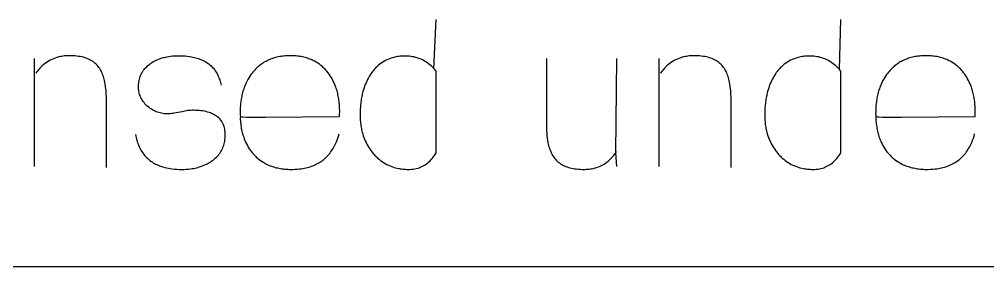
# Model space of a CAD drawing. Extents: x -148 to 148, y -92 to 92.
# Drawn here: x 0.77 to 20.13, y -92 to -87.05 of the extents above; entities that cross this region are included whole.
import ezdxf

# ---------------------------------------------------------------- set-up
doc = ezdxf.new("R2010")
doc.units = 0
doc.header["$MEASUREMENT"] = 0
doc.layers.get('0').update_dxf_attribs({"linetype": 'CONTINUOUS'})

msp = doc.modelspace()

# ---------------------------------------------------------------- linework, layer by layer
for p, q in [((9.055, -88.034), (9.105, -87.055)), ((17.17, -88.06), (17.196, -87.055)), ((1.074, -90), (1.073, -87.839)), ((1.353, -87.89), (1.322, -87.909)), ((1.385, -87.872), (1.353, -87.89)), ((1.417, -87.856), (1.385, -87.872)), ((1.451, -87.841), (1.417, -87.856)), ((1.485, -87.828), (1.451, -87.841)), ((1.52, -87.817), (1.485, -87.828)), ((1.557, -87.807), (1.52, -87.817)), ((1.594, -87.799), (1.557, -87.807)), ((1.619, -87.794), (1.594, -87.799)), ((1.644, -87.791), (1.619, -87.794)), ((1.67, -87.787), (1.644, -87.791)), ((1.697, -87.785), (1.67, -87.787)), ((1.723, -87.783), (1.697, -87.785)), ((1.751, -87.782), (1.723, -87.783)), ((1.778, -87.782), (1.751, -87.782)), ((1.804, -87.782), (1.778, -87.782)), ((1.842, -87.783), (1.804, -87.782)), ((1.88, -87.786), (1.842, -87.783)), ((1.916, -87.789), (1.88, -87.786)), ((1.95, -87.794), (1.916, -87.789)), ((1.984, -87.799), (1.95, -87.794)), ((2.017, -87.806), (1.984, -87.799)), ((2.049, -87.813), (2.017, -87.806)), ((2.079, -87.822), (2.049, -87.813)), ((2.108, -87.832), (2.079, -87.822)), ((2.137, -87.843), (2.108, -87.832)), ((2.164, -87.855), (2.137, -87.843)), ((2.19, -87.868), (2.164, -87.855)), ((2.219, -87.885), (2.19, -87.868)), ((2.243, -87.9), (2.219, -87.885)), ((2.265, -87.917), (2.243, -87.9)), ((3.421, -87.917), (3.449, -87.9)), ((3.449, -87.9), (3.478, -87.885)), ((3.478, -87.885), (3.508, -87.87)), ((3.508, -87.87), (3.538, -87.856)), ((3.538, -87.856), (3.57, -87.844)), ((3.57, -87.844), (3.594, -87.835)), ((3.594, -87.835), (3.618, -87.827)), ((3.618, -87.827), (3.643, -87.82)), ((3.643, -87.82), (3.669, -87.814)), ((3.669, -87.814), (3.695, -87.808)), ((3.695, -87.808), (3.721, -87.802)), ((3.721, -87.802), (3.757, -87.796)), ((3.757, -87.796), (3.794, -87.791)), ((3.794, -87.791), (3.831, -87.787)), ((3.831, -87.787), (3.87, -87.784)), ((3.87, -87.784), (3.909, -87.782)), ((3.909, -87.782), (3.949, -87.782)), ((3.949, -87.782), (3.995, -87.782)), ((3.995, -87.782), (4.041, -87.784)), ((4.041, -87.784), (4.085, -87.787)), ((4.085, -87.787), (4.128, -87.791)), ((4.128, -87.791), (4.169, -87.797)), ((4.169, -87.797), (4.21, -87.803)), ((4.21, -87.803), (4.239, -87.809)), ((4.239, -87.809), (4.267, -87.815)), ((4.267, -87.815), (4.295, -87.822)), ((4.295, -87.822), (4.323, -87.83)), ((4.323, -87.83), (4.349, -87.838)), ((4.349, -87.838), (4.375, -87.848)), ((4.375, -87.848), (4.4, -87.857)), ((4.4, -87.857), (4.424, -87.868)), ((4.424, -87.868), (4.448, -87.879)), ((4.448, -87.879), (4.47, -87.89)), ((4.47, -87.89), (4.5, -87.907)), ((5.699, -87.895), (5.676, -87.907)), ((5.722, -87.883), (5.699, -87.895)), ((5.745, -87.872), (5.722, -87.883)), ((5.769, -87.861), (5.745, -87.872)), ((5.793, -87.851), (5.769, -87.861)), ((5.818, -87.842), (5.793, -87.851)), ((5.843, -87.833), (5.818, -87.842)), ((5.868, -87.825), (5.843, -87.833)), ((5.894, -87.818), (5.868, -87.825)), ((5.921, -87.812), (5.894, -87.818)), ((5.947, -87.806), (5.921, -87.812)), ((5.975, -87.8), (5.947, -87.806)), ((6.002, -87.796), (5.975, -87.8)), ((6.03, -87.792), (6.002, -87.796)), ((6.059, -87.788), (6.03, -87.792)), ((6.088, -87.786), (6.059, -87.788)), ((6.117, -87.784), (6.088, -87.786)), ((6.147, -87.783), (6.117, -87.784)), ((6.177, -87.782), (6.147, -87.783)), ((6.207, -87.782), (6.177, -87.782)), ((6.237, -87.783), (6.207, -87.782)), ((6.266, -87.784), (6.237, -87.783)), ((6.294, -87.786), (6.266, -87.784)), ((6.323, -87.788), (6.294, -87.786)), ((6.35, -87.792), (6.323, -87.788)), ((6.378, -87.795), (6.35, -87.792)), ((6.405, -87.8), (6.378, -87.795)), ((6.431, -87.805), (6.405, -87.8)), ((6.457, -87.811), (6.431, -87.805)), ((6.483, -87.817), (6.457, -87.811)), ((6.508, -87.824), (6.483, -87.817)), ((6.533, -87.832), (6.508, -87.824)), ((6.558, -87.841), (6.533, -87.832)), ((6.582, -87.85), (6.558, -87.841)), ((6.605, -87.859), (6.582, -87.85)), ((6.64, -87.875), (6.605, -87.859)), ((6.674, -87.892), (6.64, -87.875)), ((6.706, -87.911), (6.674, -87.892)), ((8.068, -87.889), (8.036, -87.908)), ((8.101, -87.871), (8.068, -87.889)), ((8.135, -87.856), (8.101, -87.871)), ((8.17, -87.842), (8.135, -87.856)), ((8.205, -87.829), (8.17, -87.842)), ((8.23, -87.822), (8.205, -87.829)), ((8.255, -87.815), (8.23, -87.822)), ((8.28, -87.809), (8.255, -87.815)), ((8.306, -87.804), (8.28, -87.809)), ((8.332, -87.8), (8.306, -87.804)), ((8.359, -87.796), (8.332, -87.8)), ((8.386, -87.793), (8.359, -87.796)), ((8.414, -87.791), (8.386, -87.793)), ((8.442, -87.789), (8.414, -87.791)), ((8.47, -87.789), (8.442, -87.789)), ((8.496, -87.789), (8.47, -87.789)), ((8.53, -87.79), (8.496, -87.789)), ((8.564, -87.792), (8.53, -87.79)), ((8.598, -87.796), (8.564, -87.792)), ((8.63, -87.801), (8.598, -87.796)), ((8.663, -87.807), (8.63, -87.801)), ((8.694, -87.815), (8.663, -87.807)), ((8.725, -87.824), (8.694, -87.815)), ((8.756, -87.834), (8.725, -87.824)), ((8.786, -87.846), (8.756, -87.834)), ((8.815, -87.859), (8.786, -87.846)), ((8.844, -87.873), (8.815, -87.859)), ((8.873, -87.889), (8.844, -87.873)), ((8.9, -87.905), (8.873, -87.889)), ((11.31, -87.836), (11.311, -89.207)), ((12.695, -89.721), (12.716, -87.836)), ((13.565, -90), (13.564, -87.839)), ((13.844, -87.89), (13.813, -87.909)), ((13.876, -87.872), (13.844, -87.89)), ((13.908, -87.856), (13.876, -87.872)), ((13.942, -87.841), (13.908, -87.856)), ((13.976, -87.828), (13.942, -87.841)), ((14.011, -87.817), (13.976, -87.828)), ((14.047, -87.807), (14.011, -87.817)), ((14.084, -87.799), (14.047, -87.807)), ((14.11, -87.794), (14.084, -87.799)), ((14.135, -87.791), (14.11, -87.794)), ((14.161, -87.787), (14.135, -87.791)), ((14.188, -87.785), (14.161, -87.787)), ((14.214, -87.783), (14.188, -87.785)), ((14.241, -87.782), (14.214, -87.783)), ((14.269, -87.782), (14.241, -87.782)), ((14.295, -87.782), (14.269, -87.782)), ((14.333, -87.783), (14.295, -87.782)), ((14.37, -87.786), (14.333, -87.783)), ((14.406, -87.789), (14.37, -87.786)), ((14.441, -87.794), (14.406, -87.789)), ((14.475, -87.799), (14.441, -87.794)), ((14.508, -87.806), (14.475, -87.799)), ((14.539, -87.813), (14.508, -87.806)), ((14.57, -87.822), (14.539, -87.813)), ((14.599, -87.832), (14.57, -87.822)), ((14.628, -87.843), (14.599, -87.832)), ((14.655, -87.855), (14.628, -87.843)), ((14.681, -87.868), (14.655, -87.855)), ((14.71, -87.885), (14.681, -87.868)), ((14.733, -87.9), (14.71, -87.885)), ((14.756, -87.917), (14.733, -87.9)), ((16.159, -87.889), (16.127, -87.908)), ((16.192, -87.871), (16.159, -87.889)), ((16.226, -87.856), (16.192, -87.871)), ((16.26, -87.842), (16.226, -87.856)), ((16.296, -87.829), (16.26, -87.842)), ((16.321, -87.822), (16.296, -87.829)), ((16.346, -87.815), (16.321, -87.822)), ((16.371, -87.809), (16.346, -87.815)), ((16.397, -87.804), (16.371, -87.809)), ((16.423, -87.8), (16.397, -87.804)), ((16.45, -87.796), (16.423, -87.8)), ((16.477, -87.793), (16.45, -87.796)), ((16.504, -87.791), (16.477, -87.793)), ((16.532, -87.789), (16.504, -87.791)), ((16.561, -87.789), (16.532, -87.789)), ((16.587, -87.789), (16.561, -87.789)), ((16.621, -87.79), (16.587, -87.789)), ((16.655, -87.792), (16.621, -87.79)), ((16.688, -87.796), (16.655, -87.792)), ((16.721, -87.801), (16.688, -87.796)), ((16.753, -87.807), (16.721, -87.801)), ((16.785, -87.815), (16.753, -87.807)), ((16.816, -87.824), (16.785, -87.815)), ((16.847, -87.834), (16.816, -87.824)), ((16.877, -87.846), (16.847, -87.834)), ((16.906, -87.859), (16.877, -87.846)), ((16.935, -87.873), (16.906, -87.859)), ((16.963, -87.889), (16.935, -87.873)), ((16.991, -87.905), (16.963, -87.889)), ((18.408, -87.895), (18.385, -87.907)), ((18.431, -87.883), (18.408, -87.895)), ((18.454, -87.872), (18.431, -87.883)), ((18.478, -87.861), (18.454, -87.872)), ((18.502, -87.851), (18.478, -87.861)), ((18.527, -87.842), (18.502, -87.851)), ((18.552, -87.833), (18.527, -87.842)), ((18.577, -87.825), (18.552, -87.833)), ((18.603, -87.818), (18.577, -87.825)), ((18.63, -87.812), (18.603, -87.818)), ((18.656, -87.806), (18.63, -87.812)), ((18.684, -87.8), (18.656, -87.806)), ((18.711, -87.796), (18.684, -87.8)), ((18.739, -87.792), (18.711, -87.796)), ((18.768, -87.788), (18.739, -87.792)), ((18.797, -87.786), (18.768, -87.788)), ((18.826, -87.784), (18.797, -87.786)), ((18.856, -87.783), (18.826, -87.784)), ((18.886, -87.782), (18.856, -87.783)), ((18.916, -87.782), (18.886, -87.782)), ((18.946, -87.783), (18.916, -87.782)), ((18.975, -87.784), (18.946, -87.783)), ((19.003, -87.786), (18.975, -87.784)), ((19.032, -87.788), (19.003, -87.786)), ((19.059, -87.792), (19.032, -87.788)), ((19.087, -87.795), (19.059, -87.792)), ((19.114, -87.8), (19.087, -87.795)), ((19.14, -87.805), (19.114, -87.8)), ((19.166, -87.811), (19.14, -87.805)), ((19.192, -87.817), (19.166, -87.811)), ((19.217, -87.824), (19.192, -87.817)), ((19.242, -87.832), (19.217, -87.824)), ((19.267, -87.841), (19.242, -87.832)), ((19.291, -87.85), (19.267, -87.841)), ((19.314, -87.859), (19.291, -87.85)), ((19.349, -87.875), (19.314, -87.859)), ((19.383, -87.892), (19.349, -87.875)), ((19.416, -87.911), (19.383, -87.892)), ((1.131, -88.088), (1.115, -88.109)), ((1.148, -88.068), (1.131, -88.088)), ((1.164, -88.048), (1.148, -88.068)), ((1.181, -88.029), (1.164, -88.048)), ((1.208, -88.002), (1.181, -88.029)), ((1.235, -87.976), (1.208, -88.002)), ((1.263, -87.952), (1.235, -87.976)), ((1.292, -87.93), (1.263, -87.952)), ((1.322, -87.909), (1.292, -87.93)), ((2.286, -87.934), (2.265, -87.917)), ((2.307, -87.953), (2.286, -87.934)), ((2.326, -87.973), (2.307, -87.953)), ((2.344, -87.994), (2.326, -87.973)), ((2.361, -88.016), (2.344, -87.994)), ((2.378, -88.04), (2.361, -88.016)), ((2.394, -88.067), (2.378, -88.04)), ((2.41, -88.096), (2.394, -88.067)), ((2.421, -88.12), (2.41, -88.096)), ((3.234, -88.101), (3.248, -88.08)), ((3.248, -88.08), (3.263, -88.059)), ((3.263, -88.059), (3.279, -88.039)), ((3.279, -88.039), (3.296, -88.019)), ((3.296, -88.019), (3.315, -88.001)), ((3.315, -88.001), (3.334, -87.982)), ((3.334, -87.982), (3.355, -87.965)), ((3.355, -87.965), (3.377, -87.948)), ((3.377, -87.948), (3.4, -87.931)), ((3.4, -87.931), (3.421, -87.917)), ((4.5, -87.907), (4.528, -87.925)), ((4.528, -87.925), (4.555, -87.944)), ((4.555, -87.944), (4.58, -87.964)), ((4.58, -87.964), (4.604, -87.986)), ((4.604, -87.986), (4.627, -88.008)), ((4.627, -88.008), (4.649, -88.032)), ((4.649, -88.032), (4.669, -88.057)), ((4.669, -88.057), (4.688, -88.084)), ((4.688, -88.084), (4.706, -88.111)), ((5.457, -88.089), (5.44, -88.109)), ((5.475, -88.069), (5.457, -88.089)), ((5.493, -88.05), (5.475, -88.069)), ((5.512, -88.031), (5.493, -88.05)), ((5.531, -88.013), (5.512, -88.031)), ((5.55, -87.996), (5.531, -88.013)), ((5.57, -87.98), (5.55, -87.996)), ((5.591, -87.964), (5.57, -87.98)), ((5.611, -87.949), (5.591, -87.964)), ((5.633, -87.934), (5.611, -87.949)), ((5.654, -87.92), (5.633, -87.934)), ((5.676, -87.907), (5.654, -87.92)), ((6.738, -87.931), (6.706, -87.911)), ((6.769, -87.953), (6.738, -87.931)), ((6.799, -87.975), (6.769, -87.953)), ((6.828, -88), (6.799, -87.975)), ((6.847, -88.017), (6.828, -88)), ((6.865, -88.035), (6.847, -88.017)), ((6.883, -88.053), (6.865, -88.035)), ((6.901, -88.072), (6.883, -88.053)), ((6.918, -88.092), (6.901, -88.072)), ((6.942, -88.122), (6.918, -88.092)), ((7.848, -88.077), (7.831, -88.098)), ((7.864, -88.057), (7.848, -88.077)), ((7.882, -88.038), (7.864, -88.057)), ((7.899, -88.019), (7.882, -88.038)), ((7.918, -88.001), (7.899, -88.019)), ((7.946, -87.975), (7.918, -88.001)), ((7.975, -87.951), (7.946, -87.975)), ((8.005, -87.929), (7.975, -87.951)), ((8.036, -87.908), (8.005, -87.929)), ((8.928, -87.924), (8.9, -87.905)), ((8.954, -87.943), (8.928, -87.924)), ((8.98, -87.964), (8.954, -87.943)), ((9.006, -87.986), (8.98, -87.964)), ((9.031, -88.01), (9.006, -87.986)), ((9.055, -88.034), (9.031, -88.01)), ((9.079, -88.06), (9.055, -88.034)), ((9.103, -88.088), (9.079, -88.06)), ((9.103, -89.723), (9.103, -88.088)), ((13.622, -88.088), (13.606, -88.109)), ((13.639, -88.068), (13.622, -88.088)), ((13.655, -88.048), (13.639, -88.068)), ((13.672, -88.029), (13.655, -88.048)), ((13.699, -88.002), (13.672, -88.029)), ((13.726, -87.976), (13.699, -88.002)), ((13.754, -87.952), (13.726, -87.976)), ((13.783, -87.93), (13.754, -87.952)), ((13.813, -87.909), (13.783, -87.93)), ((14.777, -87.934), (14.756, -87.917)), ((14.798, -87.953), (14.777, -87.934)), ((14.817, -87.973), (14.798, -87.953)), ((14.835, -87.994), (14.817, -87.973)), ((14.852, -88.016), (14.835, -87.994)), ((14.869, -88.04), (14.852, -88.016)), ((14.885, -88.067), (14.869, -88.04)), ((14.901, -88.096), (14.885, -88.067)), ((14.912, -88.12), (14.901, -88.096)), ((15.939, -88.077), (15.922, -88.098)), ((15.955, -88.057), (15.939, -88.077)), ((15.973, -88.038), (15.955, -88.057)), ((15.99, -88.019), (15.973, -88.038)), ((16.009, -88.001), (15.99, -88.019)), ((16.037, -87.975), (16.009, -88.001)), ((16.066, -87.951), (16.037, -87.975)), ((16.096, -87.929), (16.066, -87.951)), ((16.127, -87.908), (16.096, -87.929)), ((17.019, -87.924), (16.991, -87.905)), ((17.045, -87.943), (17.019, -87.924)), ((17.071, -87.964), (17.045, -87.943)), ((17.097, -87.986), (17.071, -87.964)), ((17.122, -88.01), (17.097, -87.986)), ((17.146, -88.034), (17.122, -88.01)), ((17.17, -88.06), (17.146, -88.034)), ((17.194, -88.088), (17.17, -88.06)), ((17.194, -89.723), (17.194, -88.088)), ((18.166, -88.089), (18.149, -88.109)), ((18.184, -88.069), (18.166, -88.089)), ((18.202, -88.05), (18.184, -88.069)), ((18.221, -88.031), (18.202, -88.05)), ((18.24, -88.013), (18.221, -88.031)), ((18.26, -87.996), (18.24, -88.013)), ((18.279, -87.98), (18.26, -87.996)), ((18.3, -87.964), (18.279, -87.98)), ((18.321, -87.949), (18.3, -87.964)), ((18.342, -87.934), (18.321, -87.949)), ((18.363, -87.92), (18.342, -87.934)), ((18.385, -87.907), (18.363, -87.92)), ((19.447, -87.931), (19.416, -87.911)), ((19.478, -87.953), (19.447, -87.931)), ((19.508, -87.975), (19.478, -87.953)), ((19.537, -88), (19.508, -87.975)), ((19.556, -88.017), (19.537, -88)), ((19.575, -88.035), (19.556, -88.017)), ((19.593, -88.053), (19.575, -88.035)), ((19.61, -88.072), (19.593, -88.053)), ((19.627, -88.092), (19.61, -88.072)), ((19.651, -88.122), (19.627, -88.092)), ((1.115, -88.109), (1.1, -88.131)), ((2.431, -88.144), (2.421, -88.12)), ((2.441, -88.169), (2.431, -88.144)), ((2.45, -88.195), (2.441, -88.169)), ((2.458, -88.223), (2.45, -88.195)), ((2.466, -88.251), (2.458, -88.223)), ((2.473, -88.28), (2.466, -88.251)), ((2.479, -88.311), (2.473, -88.28)), ((3.161, -88.302), (3.166, -88.276)), ((3.166, -88.276), (3.171, -88.25)), ((3.171, -88.25), (3.178, -88.225)), ((3.178, -88.225), (3.186, -88.2)), ((3.186, -88.2), (3.195, -88.176)), ((3.195, -88.176), (3.206, -88.153)), ((3.206, -88.153), (3.217, -88.13)), ((3.217, -88.13), (3.234, -88.101)), ((4.706, -88.111), (4.723, -88.14)), ((4.723, -88.14), (4.738, -88.169)), ((4.738, -88.169), (4.748, -88.192)), ((4.748, -88.192), (4.758, -88.216)), ((4.758, -88.216), (4.767, -88.241)), ((4.767, -88.241), (4.776, -88.266)), ((4.776, -88.266), (4.783, -88.292)), ((5.323, -88.287), (5.306, -88.322)), ((5.341, -88.254), (5.323, -88.287)), ((5.36, -88.222), (5.341, -88.254)), ((5.38, -88.19), (5.36, -88.222)), ((5.401, -88.159), (5.38, -88.19)), ((5.424, -88.129), (5.401, -88.159)), ((5.44, -88.109), (5.424, -88.129)), ((6.964, -88.151), (6.942, -88.122)), ((6.985, -88.181), (6.964, -88.151)), ((7.004, -88.211), (6.985, -88.181)), ((7.023, -88.243), (7.004, -88.211)), ((7.04, -88.275), (7.023, -88.243)), ((7.056, -88.308), (7.04, -88.275)), ((7.716, -88.29), (7.701, -88.323)), ((7.732, -88.258), (7.716, -88.29)), ((7.749, -88.226), (7.732, -88.258)), ((7.766, -88.196), (7.749, -88.226)), ((7.785, -88.166), (7.766, -88.196)), ((7.8, -88.142), (7.785, -88.166)), ((7.815, -88.12), (7.8, -88.142)), ((7.831, -88.098), (7.815, -88.12)), ((13.606, -88.109), (13.591, -88.131)), ((14.922, -88.144), (14.912, -88.12)), ((14.932, -88.169), (14.922, -88.144)), ((14.941, -88.195), (14.932, -88.169)), ((14.949, -88.223), (14.941, -88.195)), ((14.957, -88.251), (14.949, -88.223)), ((14.964, -88.28), (14.957, -88.251)), ((14.97, -88.311), (14.964, -88.28)), ((15.807, -88.29), (15.792, -88.323)), ((15.823, -88.258), (15.807, -88.29)), ((15.84, -88.226), (15.823, -88.258)), ((15.857, -88.196), (15.84, -88.226)), ((15.876, -88.166), (15.857, -88.196)), ((15.891, -88.142), (15.876, -88.166)), ((15.906, -88.12), (15.891, -88.142)), ((15.922, -88.098), (15.906, -88.12)), ((18.032, -88.287), (18.015, -88.322)), ((18.05, -88.254), (18.032, -88.287)), ((18.069, -88.222), (18.05, -88.254)), ((18.089, -88.19), (18.069, -88.222)), ((18.11, -88.159), (18.089, -88.19)), ((18.133, -88.129), (18.11, -88.159)), ((18.149, -88.109), (18.133, -88.129)), ((19.673, -88.151), (19.651, -88.122)), ((19.694, -88.181), (19.673, -88.151)), ((19.713, -88.211), (19.694, -88.181)), ((19.732, -88.243), (19.713, -88.211)), ((19.749, -88.275), (19.732, -88.243)), ((19.765, -88.308), (19.749, -88.275)), ((2.487, -88.353), (2.479, -88.311)), ((2.494, -88.397), (2.487, -88.353)), ((2.499, -88.443), (2.494, -88.397)), ((2.504, -88.491), (2.499, -88.443)), ((3.154, -88.385), (3.155, -88.357)), ((3.154, -88.419), (3.154, -88.385)), ((3.155, -88.447), (3.154, -88.419)), ((3.155, -88.357), (3.157, -88.329)), ((3.158, -88.474), (3.155, -88.447)), ((3.157, -88.329), (3.161, -88.302)), ((3.162, -88.501), (3.158, -88.474)), ((4.783, -88.292), (4.79, -88.318)), ((4.79, -88.318), (4.797, -88.345)), ((4.797, -88.345), (4.802, -88.373)), ((5.249, -88.467), (5.241, -88.492)), ((5.257, -88.442), (5.249, -88.467)), ((5.266, -88.417), (5.257, -88.442)), ((5.275, -88.393), (5.266, -88.417)), ((5.285, -88.368), (5.275, -88.393)), ((5.295, -88.345), (5.285, -88.368)), ((5.306, -88.322), (5.295, -88.345)), ((7.072, -88.342), (7.056, -88.308)), ((7.086, -88.377), (7.072, -88.342)), ((7.099, -88.412), (7.086, -88.377)), ((7.107, -88.436), (7.099, -88.412)), ((7.115, -88.461), (7.107, -88.436)), ((7.122, -88.486), (7.115, -88.461)), ((7.651, -88.462), (7.64, -88.499)), ((7.662, -88.426), (7.651, -88.462)), ((7.674, -88.391), (7.662, -88.426)), ((7.687, -88.357), (7.674, -88.391)), ((7.701, -88.323), (7.687, -88.357)), ((14.978, -88.353), (14.97, -88.311)), ((14.985, -88.397), (14.978, -88.353)), ((14.99, -88.443), (14.985, -88.397)), ((14.995, -88.491), (14.99, -88.443)), ((15.741, -88.462), (15.731, -88.499)), ((15.753, -88.426), (15.741, -88.462)), ((15.765, -88.391), (15.753, -88.426)), ((15.778, -88.357), (15.765, -88.391)), ((15.792, -88.323), (15.778, -88.357)), ((17.958, -88.467), (17.951, -88.492)), ((17.967, -88.442), (17.958, -88.467)), ((17.975, -88.417), (17.967, -88.442)), ((17.984, -88.393), (17.975, -88.417)), ((17.994, -88.368), (17.984, -88.393)), ((18.004, -88.345), (17.994, -88.368)), ((18.015, -88.322), (18.004, -88.345)), ((19.781, -88.342), (19.765, -88.308)), ((19.795, -88.377), (19.781, -88.342)), ((19.808, -88.412), (19.795, -88.377)), ((19.816, -88.436), (19.808, -88.412)), ((19.824, -88.461), (19.816, -88.436)), ((19.831, -88.486), (19.824, -88.461)), ((2.507, -88.541), (2.504, -88.491)), ((2.508, -88.567), (2.507, -88.541)), ((2.509, -88.593), (2.508, -88.567)), ((2.51, -88.619), (2.509, -88.593)), ((2.51, -88.646), (2.51, -88.619)), ((2.51, -90.018), (2.51, -88.646)), ((3.168, -88.528), (3.162, -88.501)), ((3.174, -88.554), (3.168, -88.528)), ((3.183, -88.579), (3.174, -88.554)), ((3.193, -88.604), (3.183, -88.579)), ((3.204, -88.628), (3.193, -88.604)), ((3.216, -88.652), (3.204, -88.628)), ((3.23, -88.675), (3.216, -88.652)), ((3.246, -88.698), (3.23, -88.675)), ((5.205, -88.654), (5.201, -88.682)), ((5.21, -88.626), (5.205, -88.654)), ((5.215, -88.598), (5.21, -88.626)), ((5.221, -88.571), (5.215, -88.598)), ((5.227, -88.545), (5.221, -88.571)), ((5.234, -88.518), (5.227, -88.545)), ((5.241, -88.492), (5.234, -88.518)), ((7.129, -88.511), (7.122, -88.486)), ((7.135, -88.537), (7.129, -88.511)), ((7.141, -88.563), (7.135, -88.537)), ((7.147, -88.589), (7.141, -88.563)), ((7.151, -88.616), (7.147, -88.589)), ((7.156, -88.643), (7.151, -88.616)), ((7.16, -88.67), (7.156, -88.643)), ((7.163, -88.698), (7.16, -88.67)), ((7.607, -88.653), (7.603, -88.68)), ((7.612, -88.627), (7.607, -88.653)), ((7.616, -88.6), (7.612, -88.627)), ((7.622, -88.575), (7.616, -88.6)), ((7.627, -88.549), (7.622, -88.575)), ((7.634, -88.524), (7.627, -88.549)), ((7.64, -88.499), (7.634, -88.524)), ((14.998, -88.541), (14.995, -88.491)), ((14.999, -88.567), (14.998, -88.541)), ((15, -88.593), (14.999, -88.567)), ((15.001, -88.619), (15, -88.593)), ((15.001, -88.646), (15.001, -88.619)), ((15.001, -90.018), (15.001, -88.646)), ((15.698, -88.653), (15.694, -88.68)), ((15.702, -88.627), (15.698, -88.653)), ((15.707, -88.6), (15.702, -88.627)), ((15.713, -88.575), (15.707, -88.6)), ((15.718, -88.549), (15.713, -88.575)), ((15.724, -88.524), (15.718, -88.549)), ((15.731, -88.499), (15.724, -88.524)), ((17.914, -88.654), (17.91, -88.682)), ((17.919, -88.626), (17.914, -88.654)), ((17.924, -88.598), (17.919, -88.626)), ((17.93, -88.571), (17.924, -88.598)), ((17.936, -88.545), (17.93, -88.571)), ((17.943, -88.518), (17.936, -88.545)), ((17.951, -88.492), (17.943, -88.518)), ((19.838, -88.511), (19.831, -88.486)), ((19.844, -88.537), (19.838, -88.511)), ((19.85, -88.563), (19.844, -88.537)), ((19.856, -88.589), (19.85, -88.563)), ((19.861, -88.616), (19.856, -88.589)), ((19.865, -88.643), (19.861, -88.616)), ((19.869, -88.67), (19.865, -88.643)), ((19.873, -88.698), (19.869, -88.67)), ((3.263, -88.72), (3.246, -88.698)), ((3.281, -88.742), (3.263, -88.72)), ((3.3, -88.762), (3.281, -88.742)), ((3.321, -88.783), (3.3, -88.762)), ((3.343, -88.802), (3.321, -88.783)), ((3.365, -88.82), (3.343, -88.802)), ((3.387, -88.837), (3.365, -88.82)), ((3.41, -88.852), (3.387, -88.837)), ((3.433, -88.867), (3.41, -88.852)), ((3.457, -88.88), (3.433, -88.867)), ((5.185, -88.844), (5.184, -88.874)), ((5.187, -88.813), (5.185, -88.844)), ((5.189, -88.783), (5.187, -88.813)), ((5.193, -88.739), (5.189, -88.783)), ((5.197, -88.71), (5.193, -88.739)), ((5.201, -88.682), (5.197, -88.71)), ((7.167, -88.726), (7.163, -88.698)), ((7.169, -88.755), (7.167, -88.726)), ((7.171, -88.784), (7.169, -88.755)), ((7.173, -88.813), (7.171, -88.784)), ((7.174, -88.842), (7.173, -88.813)), ((7.175, -88.872), (7.174, -88.842)), ((7.586, -88.848), (7.585, -88.877)), ((7.588, -88.819), (7.586, -88.848)), ((7.59, -88.791), (7.588, -88.819)), ((7.593, -88.762), (7.59, -88.791)), ((7.596, -88.735), (7.593, -88.762)), ((7.599, -88.707), (7.596, -88.735)), ((7.603, -88.68), (7.599, -88.707)), ((15.677, -88.848), (15.676, -88.877)), ((15.679, -88.819), (15.677, -88.848)), ((15.681, -88.791), (15.679, -88.819)), ((15.684, -88.762), (15.681, -88.791)), ((15.687, -88.735), (15.684, -88.762)), ((15.69, -88.707), (15.687, -88.735)), ((15.694, -88.68), (15.69, -88.707)), ((17.894, -88.844), (17.893, -88.874)), ((17.896, -88.813), (17.894, -88.844)), ((17.898, -88.783), (17.896, -88.813)), ((17.903, -88.739), (17.898, -88.783)), ((17.906, -88.71), (17.903, -88.739)), ((17.91, -88.682), (17.906, -88.71)), ((19.876, -88.726), (19.873, -88.698)), ((19.878, -88.755), (19.876, -88.726)), ((19.88, -88.784), (19.878, -88.755)), ((19.882, -88.813), (19.88, -88.784)), ((19.883, -88.842), (19.882, -88.813)), ((19.884, -88.872), (19.883, -88.842)), ((3.482, -88.892), (3.457, -88.88)), ((3.506, -88.902), (3.482, -88.892)), ((3.532, -88.912), (3.506, -88.902)), ((3.558, -88.92), (3.532, -88.912)), ((3.584, -88.927), (3.558, -88.92)), ((3.611, -88.933), (3.584, -88.927)), ((3.638, -88.938), (3.611, -88.933)), ((3.666, -88.942), (3.638, -88.938)), ((3.694, -88.944), (3.666, -88.942)), ((3.723, -88.945), (3.694, -88.944)), ((3.754, -88.945), (3.723, -88.945)), ((3.785, -88.943), (3.754, -88.945)), ((3.812, -88.94), (3.785, -88.943)), ((3.842, -88.936), (3.812, -88.94)), ((3.874, -88.931), (3.842, -88.936)), ((3.908, -88.925), (3.874, -88.931)), ((3.945, -88.918), (3.908, -88.925)), ((4.024, -88.901), (3.945, -88.918)), ((4.078, -88.89), (4.024, -88.901)), ((4.111, -88.884), (4.078, -88.89)), ((4.141, -88.88), (4.111, -88.884)), ((4.17, -88.876), (4.141, -88.88)), ((4.195, -88.874), (4.17, -88.876)), ((4.224, -88.873), (4.195, -88.874)), ((4.25, -88.873), (4.224, -88.873)), ((4.29, -88.874), (4.25, -88.873)), ((4.328, -88.876), (4.29, -88.874)), ((4.365, -88.879), (4.328, -88.876)), ((4.401, -88.883), (4.365, -88.879)), ((4.436, -88.887), (4.401, -88.883)), ((4.469, -88.893), (4.436, -88.887)), ((4.501, -88.9), (4.469, -88.893)), ((4.532, -88.908), (4.501, -88.9)), ((4.562, -88.916), (4.532, -88.908)), ((4.59, -88.926), (4.562, -88.916)), ((4.617, -88.937), (4.59, -88.926)), ((4.643, -88.948), (4.617, -88.937)), ((4.667, -88.961), (4.643, -88.948)), ((4.69, -88.974), (4.667, -88.961)), ((4.712, -88.989), (4.69, -88.974)), ((4.732, -89.004), (4.712, -88.989)), ((4.756, -89.025), (4.732, -89.004)), ((4.778, -89.047), (4.756, -89.025)), ((4.798, -89.071), (4.778, -89.047)), ((5.184, -88.874), (5.183, -88.905)), ((5.183, -88.905), (5.183, -88.937)), ((5.183, -88.937), (5.183, -88.968)), ((5.183, -88.968), (5.189, -89)), ((5.189, -89), (5.185, -89.03)), ((5.185, -89.03), (5.187, -89.06)), ((5.187, -89.06), (5.189, -89.09)), ((5.189, -89), (5.215, -89.005)), ((5.215, -89.005), (5.241, -89.007)), ((5.241, -89.007), (5.317, -89.01)), ((5.317, -89.01), (5.388, -89.011)), ((5.388, -89.011), (5.69, -89.013)), ((5.69, -89.013), (7.173, -89)), ((7.173, -89), (7.174, -88.943)), ((7.174, -88.943), (7.175, -88.903)), ((7.175, -88.903), (7.175, -88.872)), ((7.584, -88.907), (7.583, -88.936)), ((7.583, -88.936), (7.583, -88.966)), ((7.583, -88.966), (7.583, -88.994)), ((7.583, -88.994), (7.584, -89.022)), ((7.585, -88.877), (7.584, -88.907)), ((7.584, -89.022), (7.585, -89.05)), ((7.585, -89.05), (7.587, -89.077)), ((15.675, -88.907), (15.674, -88.936)), ((15.674, -88.936), (15.674, -88.966)), ((15.674, -88.966), (15.674, -88.994)), ((15.674, -88.994), (15.675, -89.022)), ((15.676, -88.877), (15.675, -88.907)), ((15.675, -89.022), (15.676, -89.05)), ((15.676, -89.05), (15.678, -89.077)), ((17.893, -88.905), (17.892, -88.937)), ((17.892, -88.937), (17.893, -88.968)), ((17.893, -88.874), (17.893, -88.905)), ((17.893, -88.968), (17.899, -89)), ((17.899, -89), (17.895, -89.03)), ((17.895, -89.03), (17.896, -89.06)), ((17.896, -89.06), (17.899, -89.09)), ((17.899, -89), (17.924, -89.005)), ((17.924, -89.005), (17.95, -89.007)), ((17.95, -89.007), (18.026, -89.01)), ((18.026, -89.01), (18.097, -89.011)), ((18.097, -89.011), (18.4, -89.013)), ((18.4, -89.013), (19.882, -89)), ((19.882, -89), (19.884, -88.943)), ((19.884, -88.903), (19.884, -88.872)), ((19.884, -88.943), (19.884, -88.903)), ((4.816, -89.096), (4.798, -89.071)), ((4.832, -89.123), (4.816, -89.096)), ((4.846, -89.151), (4.832, -89.123)), ((4.855, -89.175), (4.846, -89.151)), ((4.863, -89.199), (4.855, -89.175)), ((4.871, -89.225), (4.863, -89.199)), ((4.876, -89.252), (4.871, -89.225)), ((4.881, -89.279), (4.876, -89.252)), ((5.189, -89.09), (5.192, -89.12)), ((5.192, -89.12), (5.196, -89.149)), ((5.196, -89.149), (5.199, -89.177)), ((5.199, -89.177), (5.204, -89.206)), ((5.204, -89.206), (5.208, -89.233)), ((5.208, -89.233), (5.214, -89.261)), ((7.587, -89.077), (7.589, -89.104)), ((7.589, -89.104), (7.592, -89.13)), ((7.592, -89.13), (7.595, -89.157)), ((7.595, -89.157), (7.599, -89.183)), ((7.599, -89.183), (7.603, -89.208)), ((7.603, -89.208), (7.608, -89.234)), ((7.608, -89.234), (7.613, -89.259)), ((11.311, -89.207), (11.311, -89.233)), ((11.311, -89.233), (11.312, -89.259)), ((15.678, -89.077), (15.68, -89.104)), ((15.68, -89.104), (15.683, -89.13)), ((15.683, -89.13), (15.686, -89.157)), ((15.686, -89.157), (15.69, -89.183)), ((15.69, -89.183), (15.694, -89.208)), ((15.694, -89.208), (15.699, -89.234)), ((15.699, -89.234), (15.704, -89.259)), ((17.899, -89.09), (17.901, -89.12)), ((17.901, -89.12), (17.905, -89.149)), ((17.905, -89.149), (17.908, -89.177)), ((17.908, -89.177), (17.913, -89.206)), ((17.913, -89.206), (17.917, -89.233)), ((17.917, -89.233), (17.923, -89.261)), ((3.092, -89.356), (3.098, -89.389)), ((3.098, -89.389), (3.105, -89.42)), ((3.105, -89.42), (3.113, -89.451)), ((3.113, -89.451), (3.121, -89.481)), ((4.884, -89.308), (4.881, -89.279)), ((4.881, -89.46), (4.884, -89.43)), ((4.886, -89.337), (4.884, -89.308)), ((4.884, -89.43), (4.886, -89.399)), ((4.887, -89.368), (4.886, -89.337)), ((4.886, -89.399), (4.887, -89.368)), ((5.214, -89.261), (5.219, -89.288)), ((5.219, -89.288), (5.226, -89.314)), ((5.226, -89.314), (5.233, -89.341)), ((5.233, -89.341), (5.24, -89.366)), ((5.24, -89.366), (5.248, -89.392)), ((5.248, -89.392), (5.256, -89.417)), ((5.256, -89.417), (5.265, -89.441)), ((5.265, -89.441), (5.274, -89.465)), ((7.122, -89.471), (7.137, -89.43)), ((7.137, -89.43), (7.15, -89.388)), ((7.15, -89.388), (7.163, -89.344)), ((7.613, -89.259), (7.619, -89.284)), ((7.619, -89.284), (7.625, -89.309)), ((7.625, -89.309), (7.635, -89.345)), ((7.635, -89.345), (7.646, -89.381)), ((7.646, -89.381), (7.659, -89.416)), ((7.659, -89.416), (7.672, -89.451)), ((7.672, -89.451), (7.687, -89.485)), ((11.312, -89.259), (11.313, -89.285)), ((11.313, -89.285), (11.316, -89.334)), ((11.316, -89.334), (11.32, -89.382)), ((11.32, -89.382), (11.325, -89.428)), ((11.325, -89.428), (11.331, -89.472)), ((15.704, -89.259), (15.71, -89.284)), ((15.71, -89.284), (15.716, -89.309)), ((15.716, -89.309), (15.726, -89.345)), ((15.726, -89.345), (15.737, -89.381)), ((15.737, -89.381), (15.75, -89.416)), ((15.75, -89.416), (15.763, -89.451)), ((15.763, -89.451), (15.778, -89.485)), ((17.923, -89.261), (17.929, -89.288)), ((17.929, -89.288), (17.935, -89.314)), ((17.935, -89.314), (17.942, -89.341)), ((17.942, -89.341), (17.949, -89.366)), ((17.949, -89.366), (17.957, -89.392)), ((17.957, -89.392), (17.965, -89.417)), ((17.965, -89.417), (17.974, -89.441)), ((17.974, -89.441), (17.983, -89.465)), ((19.831, -89.471), (19.846, -89.43)), ((19.846, -89.43), (19.859, -89.388)), ((19.859, -89.388), (19.872, -89.344)), ((3.121, -89.481), (3.131, -89.51)), ((3.131, -89.51), (3.141, -89.539)), ((3.141, -89.539), (3.151, -89.567)), ((3.151, -89.567), (3.163, -89.594)), ((3.163, -89.594), (3.175, -89.62)), ((3.175, -89.62), (3.188, -89.645)), ((3.188, -89.645), (3.201, -89.67)), ((4.825, -89.651), (4.837, -89.626)), ((4.837, -89.626), (4.847, -89.6)), ((4.847, -89.6), (4.857, -89.573)), ((4.857, -89.573), (4.865, -89.545)), ((4.865, -89.545), (4.871, -89.517)), ((4.871, -89.517), (4.877, -89.489)), ((4.877, -89.489), (4.881, -89.46)), ((5.274, -89.465), (5.284, -89.489)), ((5.284, -89.489), (5.294, -89.512)), ((5.294, -89.512), (5.311, -89.546)), ((5.311, -89.546), (5.328, -89.58)), ((5.328, -89.58), (5.347, -89.612)), ((5.347, -89.612), (5.367, -89.643)), ((5.367, -89.643), (5.388, -89.674)), ((7.027, -89.663), (7.043, -89.638)), ((7.043, -89.638), (7.057, -89.612)), ((7.057, -89.612), (7.072, -89.585)), ((7.072, -89.585), (7.085, -89.558)), ((7.085, -89.558), (7.098, -89.53)), ((7.098, -89.53), (7.111, -89.501)), ((7.111, -89.501), (7.122, -89.471)), ((7.687, -89.485), (7.702, -89.518)), ((7.702, -89.518), (7.719, -89.551)), ((7.719, -89.551), (7.737, -89.583)), ((7.737, -89.583), (7.756, -89.614)), ((7.756, -89.614), (7.776, -89.645)), ((7.776, -89.645), (7.798, -89.675)), ((11.331, -89.472), (11.339, -89.514)), ((11.339, -89.514), (11.345, -89.545)), ((11.345, -89.545), (11.352, -89.574)), ((11.352, -89.574), (11.36, -89.603)), ((11.36, -89.603), (11.368, -89.631)), ((11.368, -89.631), (11.378, -89.657)), ((15.778, -89.485), (15.793, -89.518)), ((15.793, -89.518), (15.81, -89.551)), ((15.81, -89.551), (15.828, -89.583)), ((15.828, -89.583), (15.847, -89.614)), ((15.847, -89.614), (15.867, -89.645)), ((15.867, -89.645), (15.888, -89.675)), ((17.983, -89.465), (17.993, -89.489)), ((17.993, -89.489), (18.003, -89.512)), ((18.003, -89.512), (18.02, -89.546)), ((18.02, -89.546), (18.038, -89.58)), ((18.038, -89.58), (18.056, -89.612)), ((18.056, -89.612), (18.076, -89.643)), ((18.076, -89.643), (18.097, -89.674)), ((19.736, -89.663), (19.752, -89.638)), ((19.752, -89.638), (19.767, -89.612)), ((19.767, -89.612), (19.781, -89.585)), ((19.781, -89.585), (19.794, -89.558)), ((19.794, -89.558), (19.807, -89.53)), ((19.807, -89.53), (19.82, -89.501)), ((19.82, -89.501), (19.831, -89.471)), ((3.201, -89.67), (3.216, -89.694)), ((3.216, -89.694), (3.231, -89.717)), ((3.231, -89.717), (3.246, -89.739)), ((3.246, -89.739), (3.263, -89.761)), ((3.263, -89.761), (3.28, -89.782)), ((3.28, -89.782), (3.298, -89.802)), ((3.298, -89.802), (3.317, -89.821)), ((3.317, -89.821), (3.337, -89.84)), ((3.337, -89.84), (3.357, -89.857)), ((4.666, -89.85), (4.688, -89.83)), ((4.688, -89.83), (4.71, -89.81)), ((4.71, -89.81), (4.73, -89.79)), ((4.73, -89.79), (4.749, -89.768)), ((4.749, -89.768), (4.767, -89.746)), ((4.767, -89.746), (4.783, -89.723)), ((4.783, -89.723), (4.798, -89.7)), ((4.798, -89.7), (4.812, -89.676)), ((4.812, -89.676), (4.825, -89.651)), ((5.388, -89.674), (5.41, -89.703)), ((5.41, -89.703), (5.433, -89.732)), ((5.433, -89.732), (5.459, -89.76)), ((5.459, -89.76), (5.477, -89.779)), ((5.477, -89.779), (5.495, -89.797)), ((5.495, -89.797), (5.514, -89.815)), ((5.514, -89.815), (5.533, -89.831)), ((5.533, -89.831), (5.552, -89.848)), ((6.86, -89.854), (6.881, -89.836)), ((6.881, -89.836), (6.901, -89.817)), ((6.901, -89.817), (6.921, -89.797)), ((6.921, -89.797), (6.94, -89.777)), ((6.94, -89.777), (6.959, -89.756)), ((6.959, -89.756), (6.977, -89.734)), ((6.977, -89.734), (6.994, -89.711)), ((6.994, -89.711), (7.011, -89.687)), ((7.011, -89.687), (7.027, -89.663)), ((7.798, -89.675), (7.82, -89.705)), ((7.82, -89.705), (7.844, -89.735)), ((7.844, -89.735), (7.861, -89.755)), ((7.861, -89.755), (7.879, -89.774)), ((7.879, -89.774), (7.897, -89.793)), ((7.897, -89.793), (7.915, -89.811)), ((7.915, -89.811), (7.933, -89.828)), ((7.933, -89.828), (7.962, -89.853)), ((9.004, -89.86), (9.025, -89.836)), ((9.025, -89.836), (9.046, -89.81)), ((9.046, -89.81), (9.065, -89.782)), ((9.065, -89.782), (9.084, -89.754)), ((9.084, -89.754), (9.103, -89.723)), ((11.378, -89.657), (11.387, -89.683)), ((11.387, -89.683), (11.398, -89.707)), ((11.398, -89.707), (11.409, -89.731)), ((11.409, -89.731), (11.42, -89.754)), ((11.42, -89.754), (11.437, -89.782)), ((11.437, -89.782), (11.454, -89.809)), ((11.454, -89.809), (11.47, -89.83)), ((11.47, -89.83), (11.488, -89.851)), ((12.573, -89.865), (12.599, -89.839)), ((12.599, -89.839), (12.624, -89.812)), ((12.624, -89.812), (12.649, -89.783)), ((12.649, -89.783), (12.665, -89.763)), ((12.665, -89.763), (12.68, -89.742)), ((12.68, -89.742), (12.695, -89.721)), ((12.695, -89.721), (12.709, -89.698)), ((12.716, -89.997), (12.695, -89.721)), ((15.888, -89.675), (15.911, -89.705)), ((15.911, -89.705), (15.935, -89.735)), ((15.935, -89.735), (15.952, -89.755)), ((15.952, -89.755), (15.97, -89.774)), ((15.97, -89.774), (15.988, -89.793)), ((15.988, -89.793), (16.006, -89.811)), ((16.006, -89.811), (16.024, -89.828)), ((16.024, -89.828), (16.053, -89.853)), ((17.094, -89.86), (17.116, -89.836)), ((17.116, -89.836), (17.136, -89.81)), ((17.136, -89.81), (17.156, -89.782)), ((17.156, -89.782), (17.175, -89.754)), ((17.175, -89.754), (17.194, -89.723)), ((18.097, -89.674), (18.119, -89.703)), ((18.119, -89.703), (18.143, -89.732)), ((18.143, -89.732), (18.168, -89.76)), ((18.168, -89.76), (18.186, -89.779)), ((18.186, -89.779), (18.204, -89.797)), ((18.204, -89.797), (18.223, -89.815)), ((18.223, -89.815), (18.242, -89.831)), ((18.242, -89.831), (18.261, -89.848)), ((19.569, -89.854), (19.59, -89.836)), ((19.59, -89.836), (19.61, -89.817)), ((19.61, -89.817), (19.63, -89.797)), ((19.63, -89.797), (19.65, -89.777)), ((19.65, -89.777), (19.668, -89.756)), ((19.668, -89.756), (19.686, -89.734)), ((19.686, -89.734), (19.703, -89.711)), ((19.703, -89.711), (19.72, -89.687)), ((19.72, -89.687), (19.736, -89.663)), ((3.357, -89.857), (3.378, -89.874)), ((3.378, -89.874), (3.4, -89.891)), ((3.4, -89.891), (3.422, -89.906)), ((3.422, -89.906), (3.446, -89.921)), ((3.446, -89.921), (3.47, -89.935)), ((3.47, -89.935), (3.494, -89.948)), ((3.494, -89.948), (3.52, -89.96)), ((3.52, -89.96), (3.546, -89.972)), ((3.546, -89.972), (3.573, -89.983)), ((3.573, -89.983), (3.601, -89.993)), ((3.601, -89.993), (3.629, -90.002)), ((3.629, -90.002), (3.658, -90.011)), ((3.658, -90.011), (3.688, -90.019)), ((3.688, -90.019), (3.719, -90.026)), ((3.719, -90.026), (3.75, -90.032)), ((3.75, -90.032), (3.783, -90.037)), ((4.253, -90.034), (4.282, -90.028)), ((4.282, -90.028), (4.311, -90.021)), ((4.311, -90.021), (4.339, -90.014)), ((4.339, -90.014), (4.366, -90.006)), ((4.366, -90.006), (4.393, -89.998)), ((4.393, -89.998), (4.42, -89.988)), ((4.42, -89.988), (4.446, -89.978)), ((4.446, -89.978), (4.472, -89.967)), ((4.472, -89.967), (4.497, -89.956)), ((4.497, -89.956), (4.522, -89.944)), ((4.522, -89.944), (4.546, -89.931)), ((4.546, -89.931), (4.569, -89.917)), ((4.569, -89.917), (4.593, -89.903)), ((4.593, -89.903), (4.617, -89.887)), ((4.617, -89.887), (4.642, -89.869)), ((4.642, -89.869), (4.666, -89.85)), ((5.552, -89.848), (5.582, -89.871)), ((5.582, -89.871), (5.613, -89.893)), ((5.613, -89.893), (5.646, -89.913)), ((5.646, -89.913), (5.668, -89.926)), ((5.668, -89.926), (5.69, -89.938)), ((5.69, -89.938), (5.713, -89.95)), ((5.713, -89.95), (5.736, -89.961)), ((5.736, -89.961), (5.76, -89.971)), ((5.76, -89.971), (5.784, -89.981)), ((5.784, -89.981), (5.808, -89.99)), ((5.808, -89.99), (5.833, -89.999)), ((5.833, -89.999), (5.859, -90.007)), ((5.859, -90.007), (5.884, -90.014)), ((5.884, -90.014), (5.911, -90.021)), ((5.911, -90.021), (5.937, -90.027)), ((5.937, -90.027), (5.965, -90.032)), ((5.965, -90.032), (5.992, -90.037)), ((6.437, -90.037), (6.468, -90.032)), ((6.468, -90.032), (6.498, -90.025)), ((6.498, -90.025), (6.528, -90.018)), ((6.528, -90.018), (6.557, -90.01)), ((6.557, -90.01), (6.586, -90.001)), ((6.586, -90.001), (6.614, -89.992)), ((6.614, -89.992), (6.641, -89.982)), ((6.641, -89.982), (6.668, -89.971)), ((6.668, -89.971), (6.694, -89.959)), ((6.694, -89.959), (6.72, -89.946)), ((6.72, -89.946), (6.745, -89.933)), ((6.745, -89.933), (6.769, -89.919)), ((6.769, -89.919), (6.793, -89.904)), ((6.793, -89.904), (6.816, -89.888)), ((6.816, -89.888), (6.838, -89.871)), ((6.838, -89.871), (6.86, -89.854)), ((7.962, -89.853), (7.991, -89.877)), ((7.991, -89.877), (8.021, -89.899)), ((8.021, -89.899), (8.052, -89.919)), ((8.052, -89.919), (8.083, -89.938)), ((8.083, -89.938), (8.115, -89.956)), ((8.115, -89.956), (8.148, -89.972)), ((8.148, -89.972), (8.182, -89.987)), ((8.182, -89.987), (8.216, -90)), ((8.216, -90), (8.251, -90.012)), ((8.251, -90.012), (8.287, -90.022)), ((8.287, -90.022), (8.324, -90.031)), ((8.324, -90.031), (8.361, -90.039)), ((8.707, -90.036), (8.738, -90.028)), ((8.738, -90.028), (8.762, -90.021)), ((8.762, -90.021), (8.786, -90.012)), ((8.786, -90.012), (8.814, -90)), ((8.814, -90), (8.841, -89.987)), ((8.841, -89.987), (8.868, -89.972)), ((8.868, -89.972), (8.894, -89.955)), ((8.894, -89.955), (8.914, -89.941)), ((8.914, -89.941), (8.935, -89.925)), ((8.935, -89.925), (8.958, -89.905)), ((8.958, -89.905), (8.981, -89.883)), ((8.981, -89.883), (9.004, -89.86)), ((11.488, -89.851), (11.506, -89.872)), ((11.506, -89.872), (11.526, -89.891)), ((11.526, -89.891), (11.546, -89.909)), ((11.546, -89.909), (11.568, -89.926)), ((11.568, -89.926), (11.591, -89.942)), ((11.591, -89.942), (11.615, -89.956)), ((11.615, -89.956), (11.64, -89.97)), ((11.64, -89.97), (11.666, -89.983)), ((11.666, -89.983), (11.693, -89.995)), ((11.693, -89.995), (11.721, -90.005)), ((11.721, -90.005), (11.75, -90.015)), ((11.75, -90.015), (11.781, -90.024)), ((11.781, -90.024), (11.812, -90.031)), ((11.812, -90.031), (11.844, -90.038)), ((12.245, -90.034), (12.281, -90.025)), ((12.281, -90.025), (12.316, -90.015)), ((12.316, -90.015), (12.351, -90.003)), ((12.351, -90.003), (12.384, -89.989)), ((12.384, -89.989), (12.411, -89.976)), ((12.411, -89.976), (12.437, -89.963)), ((12.437, -89.963), (12.463, -89.948)), ((12.463, -89.948), (12.488, -89.932)), ((12.488, -89.932), (12.517, -89.911)), ((12.517, -89.911), (12.546, -89.889)), ((12.546, -89.889), (12.573, -89.865)), ((16.053, -89.853), (16.082, -89.877)), ((16.082, -89.877), (16.112, -89.899)), ((16.112, -89.899), (16.143, -89.919)), ((16.143, -89.919), (16.174, -89.938)), ((16.174, -89.938), (16.206, -89.956)), ((16.206, -89.956), (16.239, -89.972)), ((16.239, -89.972), (16.273, -89.987)), ((16.273, -89.987), (16.307, -90)), ((16.307, -90), (16.342, -90.012)), ((16.342, -90.012), (16.378, -90.022)), ((16.378, -90.022), (16.415, -90.031)), ((16.415, -90.031), (16.452, -90.039)), ((16.798, -90.036), (16.828, -90.028)), ((16.828, -90.028), (16.853, -90.021)), ((16.853, -90.021), (16.877, -90.012)), ((16.877, -90.012), (16.905, -90)), ((16.905, -90), (16.932, -89.987)), ((16.932, -89.987), (16.959, -89.972)), ((16.959, -89.972), (16.984, -89.955)), ((16.984, -89.955), (17.005, -89.941)), ((17.005, -89.941), (17.026, -89.925)), ((17.026, -89.925), (17.049, -89.905)), ((17.049, -89.905), (17.072, -89.883)), ((17.072, -89.883), (17.094, -89.86)), ((18.261, -89.848), (18.291, -89.871)), ((18.291, -89.871), (18.323, -89.893)), ((18.323, -89.893), (18.355, -89.913)), ((18.355, -89.913), (18.377, -89.926)), ((18.377, -89.926), (18.399, -89.938)), ((18.399, -89.938), (18.422, -89.95)), ((18.422, -89.95), (18.445, -89.961)), ((18.445, -89.961), (18.469, -89.971)), ((18.469, -89.971), (18.493, -89.981)), ((18.493, -89.981), (18.517, -89.99)), ((18.517, -89.99), (18.542, -89.999)), ((18.542, -89.999), (18.568, -90.007)), ((18.568, -90.007), (18.594, -90.014)), ((18.594, -90.014), (18.62, -90.021)), ((18.62, -90.021), (18.647, -90.027)), ((18.647, -90.027), (18.674, -90.032)), ((18.674, -90.032), (18.701, -90.037)), ((19.146, -90.037), (19.177, -90.032)), ((19.177, -90.032), (19.207, -90.025)), ((19.207, -90.025), (19.237, -90.018)), ((19.237, -90.018), (19.266, -90.01)), ((19.266, -90.01), (19.295, -90.001)), ((19.295, -90.001), (19.323, -89.992)), ((19.323, -89.992), (19.351, -89.982)), ((19.351, -89.982), (19.377, -89.971)), ((19.377, -89.971), (19.403, -89.959)), ((19.403, -89.959), (19.429, -89.946)), ((19.429, -89.946), (19.454, -89.933)), ((19.454, -89.933), (19.478, -89.919)), ((19.478, -89.919), (19.502, -89.904)), ((19.502, -89.904), (19.525, -89.888)), ((19.525, -89.888), (19.547, -89.871)), ((19.547, -89.871), (19.569, -89.854)), ((3.783, -90.037), (3.827, -90.044)), ((3.827, -90.044), (3.872, -90.048)), ((3.872, -90.048), (3.919, -90.052)), ((3.919, -90.052), (3.967, -90.054)), ((3.967, -90.054), (4.016, -90.055)), ((4.016, -90.055), (4.059, -90.054)), ((4.059, -90.054), (4.102, -90.052)), ((4.102, -90.052), (4.143, -90.049)), ((4.143, -90.049), (4.184, -90.044)), ((4.184, -90.044), (4.224, -90.039)), ((4.224, -90.039), (4.253, -90.034)), ((5.992, -90.037), (6.02, -90.042)), ((6.02, -90.042), (6.049, -90.045)), ((6.049, -90.045), (6.077, -90.048)), ((6.077, -90.048), (6.107, -90.051)), ((6.107, -90.051), (6.136, -90.053)), ((6.136, -90.053), (6.167, -90.054)), ((6.167, -90.054), (6.197, -90.054)), ((6.197, -90.054), (6.236, -90.054)), ((6.236, -90.054), (6.283, -90.053)), ((6.283, -90.053), (6.328, -90.05)), ((6.328, -90.05), (6.372, -90.046)), ((6.372, -90.046), (6.405, -90.042)), ((6.405, -90.042), (6.437, -90.037)), ((8.361, -90.039), (8.387, -90.043)), ((8.387, -90.043), (8.412, -90.046)), ((8.412, -90.046), (8.438, -90.049)), ((8.438, -90.049), (8.464, -90.052)), ((8.464, -90.052), (8.491, -90.053)), ((8.491, -90.053), (8.518, -90.054)), ((8.518, -90.054), (8.545, -90.055)), ((8.545, -90.055), (8.579, -90.054)), ((8.579, -90.054), (8.613, -90.052)), ((8.613, -90.052), (8.645, -90.048)), ((8.645, -90.048), (8.677, -90.043)), ((8.677, -90.043), (8.707, -90.036)), ((11.844, -90.038), (11.878, -90.043)), ((11.878, -90.043), (11.913, -90.047)), ((11.913, -90.047), (11.948, -90.051)), ((11.948, -90.051), (11.985, -90.053)), ((11.985, -90.053), (12.023, -90.054)), ((12.023, -90.054), (12.049, -90.055)), ((12.049, -90.055), (12.076, -90.054)), ((12.076, -90.054), (12.103, -90.053)), ((12.103, -90.053), (12.13, -90.051)), ((12.13, -90.051), (12.156, -90.049)), ((12.156, -90.049), (12.182, -90.046)), ((12.182, -90.046), (12.207, -90.042)), ((12.207, -90.042), (12.245, -90.034)), ((16.452, -90.039), (16.477, -90.043)), ((16.477, -90.043), (16.503, -90.046)), ((16.503, -90.046), (16.529, -90.049)), ((16.529, -90.049), (16.555, -90.052)), ((16.555, -90.052), (16.582, -90.053)), ((16.582, -90.053), (16.609, -90.054)), ((16.609, -90.054), (16.636, -90.055)), ((16.636, -90.055), (16.67, -90.054)), ((16.67, -90.054), (16.703, -90.052)), ((16.703, -90.052), (16.736, -90.048)), ((16.736, -90.048), (16.767, -90.043)), ((16.767, -90.043), (16.798, -90.036)), ((18.701, -90.037), (18.729, -90.042)), ((18.729, -90.042), (18.758, -90.045)), ((18.758, -90.045), (18.787, -90.048)), ((18.787, -90.048), (18.816, -90.051)), ((18.816, -90.051), (18.846, -90.053)), ((18.846, -90.053), (18.876, -90.054)), ((18.876, -90.054), (18.906, -90.054)), ((18.906, -90.054), (18.945, -90.054)), ((18.945, -90.054), (18.992, -90.053)), ((18.992, -90.053), (19.037, -90.05)), ((19.037, -90.05), (19.081, -90.046)), ((19.081, -90.046), (19.114, -90.042)), ((19.114, -90.042), (19.146, -90.037)), ((-147.999, -92), (147.999, -92))]:
    msp.add_line(p, q)

doc.saveas('drawing.dxf')
